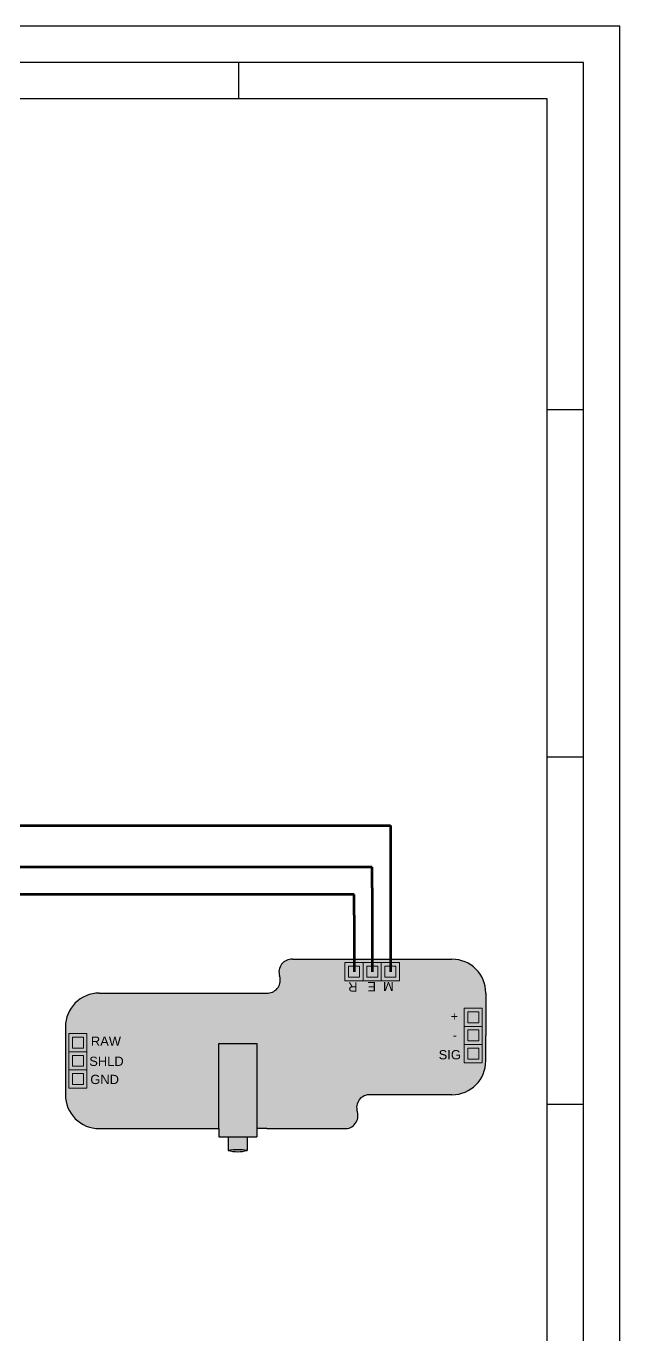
# Model space of a CAD drawing. Header units: millimetres. Extents: x 597 to 807, y 259 to 556.
# Drawn here: x 725 to 806.7, y 375.5 to 555.7 of the extents above; entities that cross this region are included whole.
import ezdxf

# ---------------------------------------------------------------- set-up
doc = ezdxf.new("R2010")
doc.units = ezdxf.units.MM
doc.styles.get("Standard").update_dxf_attribs({"font": 'arial.ttf'})

# ---------------------------------------------------------------- blocks, each defined once
blk = doc.blocks.new('I2C')
at = {"lineweight": 5}
for points in [[(-1.25, 0), (1.25, 0), (1.25, 2.5), (-1.25, 2.5)], [(-0.75, 0.5), (0.75, 0.5), (0.75, 2), (-0.75, 2)]]:
    blk.add_lwpolyline(points, close=True, dxfattribs=at)

msp = doc.modelspace()

# ---------------------------------------------------------------- hatches: boundary and pattern name
at = {"true_color": 0xcd2027}
h = msp.add_hatch(dxfattribs=at)
h.set_pattern_fill('AR-CONC', color=242)
h.set_pattern_definition([(49.99999999999999, (0, 0), (182.184668996004, -15.93908553890309), [19.05, -209.55]), (355, (0, 0), (-35.24342142496934, 191.0568452390351), [15.24, -167.64058417]), (100.4514447, (15.182007, -1.3282535), (146.9412470903533, 175.1177519121951), [16.1900088, -178.0902446]), (46.18420000000001, (0, 50.8), (271.0790408921299, -42.04232793272715), [28.575, -314.325]), (96.63555760999996, (22.5899, 47.2965), (237.404134051503, 247.4261245977215), [24.28502314, -267.13560816]), (351.1841511700001, (0, 50.8), (237.404134064977, 247.4261245855326), [22.85996707, -251.45973192]), (21, (25.4, 38.1), (151.6143912691325, -102.2651981870876), [19.05, -209.55]), (326.0000000000001, (25.4, 38.1), (61.80202834764707, 184.1879661223193), [15.24, -167.64]), (71.45144499999999, (38.0345326, 29.5779001), (213.4164192787161, 81.92276888590524), [16.1900088, -178.0899376]), (37.50000000000001, (0, 0), (3.088603250591817, 84.55503887315311), [0, -165.608, 0, -170.18, 0, -168.275]), (7.499999999999999, (0, 0), (66.81966251030575, 100.1805748181195), [0, -97.02799999999999, 0, -161.798, 0, -64.135]), (327.5, (-56.642, 0), (135.5905951668714, -5.728743992673444), [0, -63.5, 0, -198.12, 0, -262.89]), (317.5, (-82.042, 0), (148.129181386018, 25.42649103333303), [0, -82.55, 0, -131.572, 0, -186.69])])
h.paths.add_polyline_path([(756.6998511729316, 407.3193954156145), (756.6998511729316, 403.8800171952304), (756.6998511729316, 402.7551433439293), (751.4774757196928, 402.7551433439293), (751.4774757196928, 403.880017195229), (751.4774757196928, 415.6095679949909), (756.6998511729316, 415.6095679949909)], flags=16)
edge = h.paths.add_edge_path()
edge.add_line((756.6998511729316, 403.8800171952304), (756.6998511729316, 402.7551433439291))
edge.add_line((756.6998511729316, 402.7551433439293), (751.4774757196928, 402.7551433439293))
edge.add_line((751.4774757196928, 402.7551433439293), (751.4774757196928, 403.880017195229))
edge.add_line((751.4774757196928, 403.880017195229), (735.0215139562974, 403.8800171952258))
edge.add_arc((735.0215139562965, 408.5476262628488), 4.667609067622948, 179.9999999999967, 270.000000000013, ccw=False)
edge.add_line((730.3539048886737, 408.5476262628491), (730.3539048886737, 413.2152353304733))
edge.add_line((730.3539048886737, 413.2152353304733), (730.3539048886737, 417.8828443980972))
edge.add_arc((735.0215139562974, 417.8828443980972), 4.667609067622948, 90, 180, ccw=False)
edge.add_line((735.0215139562974, 422.5504534657201), (758.253522572872, 422.5504534657201))
edge.add_arc((758.1636118803544, 424.326035179372), 1.777856674336875, 272.8988285257444, 378.2996346467715)
edge.add_arc((761.5395038439915, 425.4424808196925), 1.777856674336363, 87.10117147421641, 198.2996346468032, ccw=False)
edge.add_line((761.62941453651, 427.218062533344), (783.5697060491002, 427.218062533344))
edge.add_arc((783.5697060490988, 422.5504534657205), 4.667609067623403, -3.183231456205249e-12, 89.99999999998698, ccw=False)
edge.add_line((788.2373151167221, 422.5504534657203), (788.2373151167226, 421.3835511988146))
edge.add_line((788.2373151167226, 421.3835511988146), (788.2373151167226, 416.7159421311904))
edge.add_line((788.2373151167226, 416.7159421311904), (788.237315116724, 413.2152353304787))
edge.add_arc((783.5697060491007, 413.2152353304799), 4.667609067623403, 270, 359.999999999987, ccw=False)
edge.add_line((783.5697060491007, 408.5476262628563), (772.3221843651204, 408.5476262628563))
edge.add_arc((772.2322736726014, 406.7720445492049), 1.777856674336363, 87.10117147421644, 198.2996346468032)
edge.add_arc((768.8563817089657, 405.6555989088839), 1.777856674336363, -92.89882852579672, 18.299634646803213, ccw=False)
edge.add_line((768.7664710164463, 403.8800171952325), (758.0737011878364, 403.8800171952304))
edge.add_line((758.0737011878364, 403.8800171952304), (756.6998511729316, 403.8800171952304))
edge = h.paths.add_edge_path(flags=16)
edge.add_line((756.6998511729316, 407.3193954156145), (756.6998511729316, 403.8800171952304))
edge.add_line((756.6998511729316, 403.8800171952304), (758.0737011878364, 403.8800171952304))
edge.add_line((758.0737011878364, 403.8800171952304), (768.7664710164463, 403.8800171952325))
edge.add_arc((768.8563817089657, 405.6555989088839), 1.777856674336363, 267.1011714742033, 378.2996346468032)
edge.add_arc((772.2322736726014, 406.7720445492049), 1.777856674336363, 87.10117147421641, 198.2996346468032, ccw=False)
edge.add_line((772.3221843651204, 408.5476262628563), (783.5697060491007, 408.5476262628563))
edge.add_arc((783.5697060491007, 413.2152353304799), 4.667609067623403, 270, 359.999999999987)
edge.add_line((788.237315116724, 413.2152353304787), (788.2373151167226, 416.7159421311904))
edge.add_line((788.2373151167226, 416.7159421311904), (788.2373151167226, 421.3835511988146))
edge.add_line((788.2373151167226, 421.3835511988146), (788.2373151167221, 422.5504534657203))
edge.add_arc((783.5697060490988, 422.5504534657205), 4.667609067623403, 359.9999999999968, 449.999999999987)
edge.add_line((783.5697060491002, 427.218062533344), (761.62941453651, 427.218062533344))
edge.add_arc((761.5395038439915, 425.4424808196925), 1.777856674336363, 87.10117147421644, 198.2996346468032)
edge.add_arc((758.1636118803544, 424.326035179372), 1.777856674336875, -87.10117147425558, 18.299634646771494, ccw=False)
edge.add_line((758.253522572872, 422.5504534657201), (735.0215139562974, 422.5504534657201))
edge.add_arc((735.0215139562974, 417.8828443980972), 4.667609067622948, 90, 180)
edge.add_line((730.3539048886737, 417.8828443980972), (730.3539048886737, 413.2152353304733))
edge.add_line((730.3539048886737, 413.2152353304733), (730.3539048886737, 408.5476262628491))
edge.add_arc((735.0215139562965, 408.5476262628488), 4.667609067622948, 179.9999999999968, 270.000000000013)
edge.add_line((735.0215139562974, 403.8800171952258), (751.4774757196928, 403.880017195229))
edge.add_line((751.4774757196928, 403.880017195229), (751.4774757196928, 415.6095679949909))
edge.add_line((751.4774757196928, 415.6095679949909), (756.6998511729316, 415.6095679949909))
edge.add_line((756.6998511729316, 415.6095679949909), (756.6998511729316, 407.3193954156145))
h = msp.add_hatch(color=242, dxfattribs=at)
h.dxf.hatch_style = 1
edge = h.paths.add_edge_path()
edge.add_line((735.0215139562974, 422.5504534657201), (758.253522572872, 422.5504534657201))
edge.add_arc((758.1636118803544, 424.326035179372), 1.777856674336875, 272.8988285257444, 378.2996346467715)
edge.add_arc((761.5395038439915, 425.4424808196925), 1.777856674336363, 87.10117147421641, 198.2996346468032, ccw=False)
edge.add_line((761.62941453651, 427.218062533344), (783.5697060491002, 427.218062533344))
edge.add_arc((783.5697060490988, 422.5504534657205), 4.667609067623403, -3.183231456205249e-12, 89.99999999998698, ccw=False)
edge.add_line((788.2373151167221, 422.5504534657203), (788.2373151167226, 421.3835511988146))
edge.add_line((788.2373151167226, 421.3835511988146), (788.2373151167226, 416.7159421311904))
edge.add_line((788.2373151167226, 416.7159421311904), (788.237315116724, 413.2152353304787))
edge.add_arc((783.5697060491007, 413.2152353304799), 4.667609067623403, 270, 359.999999999987, ccw=False)
edge.add_line((783.5697060491007, 408.5476262628563), (772.3221843651204, 408.5476262628563))
edge.add_arc((772.2322736726014, 406.7720445492049), 1.777856674336363, 87.10117147421644, 198.2996346468032)
edge.add_arc((768.8563817089657, 405.6555989088839), 1.777856674336363, -92.89882852579672, 18.299634646803213, ccw=False)
edge.add_line((768.7664710164463, 403.8800171952325), (758.0737011878364, 403.8800171952304))
edge.add_line((758.0737011878364, 403.8800171952304), (756.6998511729316, 403.8800171952304))
edge.add_line((756.6998511729316, 403.8800171952304), (756.6998511729316, 407.3193954156145))
edge.add_line((756.6998511729316, 407.3193954156145), (756.6998511729316, 415.6095679949909))
edge.add_line((756.6998511729316, 415.6095679949909), (751.4774757196928, 415.6095679949909))
edge.add_line((751.4774757196928, 415.6095679949909), (751.4774757196928, 403.880017195229))
edge.add_line((751.4774757196928, 403.880017195229), (735.0215139562974, 403.8800171952258))
edge.add_arc((735.0215139562965, 408.5476262628488), 4.667609067622948, 179.9999999999967, 270.000000000013, ccw=False)
edge.add_line((730.3539048886737, 408.5476262628491), (730.3539048886737, 413.2152353304733))
edge.add_line((730.3539048886737, 413.2152353304733), (730.3539048886737, 417.8828443980972))
edge.add_arc((735.0215139562974, 417.8828443980972), 4.667609067622948, 90, 180, ccw=False)
at = {"true_color": 0x000000}
h = msp.add_hatch(color=18, dxfattribs=at)
h.dxf.hatch_style = 1
edge = h.paths.add_edge_path()
edge.add_line((756.6998511729316, 407.3193954156145), (756.6998511729316, 403.8800171952304))
edge.add_line((754.0886634463122, 402.7551433439291), (756.6998511729316, 402.7551433439291))
edge.add_line((754.0886634463122, 402.7551433439291), (751.4774757196928, 402.7551433439291))
edge.add_line((751.4774757196928, 403.880017195229), (751.4774757196928, 415.6095679949908))
edge.add_line((751.4774757196928, 415.6095679949909), (756.6998511729316, 415.6095679949909))
edge.add_line((756.6998511729316, 415.6095679949909), (756.6998511729316, 407.3193954156146))
edge = h.paths.add_edge_path()
edge.add_arc((754.0886634463118, 390.713838482581), 10.26173860820918, 82.69048642233452, 97.30951357766017)
edge.add_arc((754.0886634463122, 405.3479677747742), 4.643122905213068, 253.6688349711218, 286.3311650288782)
edge = h.paths.add_edge_path()
edge.add_line((755.3942573096219, 402.7551433439291), (755.3942573096219, 400.8921833346333))
edge.add_line((752.7830695830025, 402.7551433439291), (752.7830695830025, 400.8921833346334))
h = msp.add_hatch(color=18, dxfattribs=at)
h.dxf.hatch_style = 1
h.paths.add_polyline_path([(751.4774757196928, 415.6095679949909), (756.6998511729316, 415.6095679949909), (756.6998511729316, 407.3193954156145), (756.6998511729316, 403.8800171952304), (756.6998511729316, 402.7551433439293), (751.4774757196928, 402.7551433439293), (751.4774757196928, 403.880017195229)])
h = msp.add_hatch(color=18, dxfattribs=at)
h.dxf.hatch_style = 1
edge = h.paths.add_edge_path()
edge.add_line((752.7830695830025, 402.7551433439291), (755.3942573096219, 402.7551433439291))
edge.add_line((755.3942573096219, 402.7551433439291), (755.3942573096219, 400.8921833346333))
edge.add_arc((754.0886634463118, 390.713838482581), 10.26173860820918, 82.69048642233452, 97.30951357766017)
edge.add_line((752.7830695830025, 400.8921833346334), (752.7830695830025, 402.7551433439291))

# ---------------------------------------------------------------- linework, layer by layer
for p, q in [((806.6855353638864, 555.7043999811567), (596.6855353638864, 555.7043999811567)), ((806.6855353638864, 258.7043999811571), (806.6855353638864, 555.7043999811567)), ((801.6855353638864, 550.7043999811567), (611.6647855472872, 550.7043999811567)), ((754.1803604555869, 550.7043999811567), (754.1803604555869, 545.7043999811567)), ((801.6855353638864, 268.704399981156), (801.6855353638864, 550.7043999811567)), ((796.6855353638864, 545.7049091043173), (616.6647855472872, 545.7049091043173)), ((796.6855353638864, 268.7043999811573), (796.6855353638864, 545.7049091043173)), ((801.6855353638864, 502.8710545427375), (796.6855353638864, 502.8710545427375)), ((801.6855353638864, 455.0378545427374), (796.6855353638864, 455.0378545427374)), ((761.62941453651, 427.218062533344), (783.5697060491002, 427.218062533344)), ((735.0215139562974, 422.5504534657201), (758.253522572872, 422.5504534657201)), ((788.2373151167221, 422.5504534657203), (788.2373151167226, 421.3835511988146)), ((788.2373151167226, 421.3835511988146), (788.2373151167226, 416.7159421311904)), ((730.3539048886737, 417.8828443980972), (730.3539048886737, 413.2152353304733)), ((788.237315116724, 413.2152353304787), (788.2373151167226, 416.7159421311904)), ((751.4774757196928, 415.6095679949909), (756.6998511729316, 415.6095679949909)), ((751.4774757196928, 403.880017195229), (751.4774757196928, 415.6095679949909)), ((756.6998511729316, 415.6095679949909), (756.6998511729316, 407.3193954156145)), ((730.3539048886737, 413.2152353304733), (730.3539048886737, 408.5476262628491)), ((756.6998511729316, 407.3193954156145), (756.6998511729316, 403.8800171952304)), ((783.5697060491007, 408.5476262628563), (772.3221843651204, 408.5476262628563)), ((801.6855353638864, 407.2046545427372), (796.6855353638864, 407.2046545427372)), ((735.0215139562974, 403.8800171952258), (751.4774757196928, 403.880017195229)), ((751.4774757196928, 403.880017195229), (751.4774757196928, 402.7551433439293)), ((758.0737011878364, 403.8800171952304), (756.6998511729316, 403.8800171952304)), ((756.6998511729316, 403.8800171952304), (756.6998511729316, 402.7551433439291)), ((758.0737011878364, 403.8800171952304), (768.7664710164463, 403.8800171952325)), ((751.4774757196928, 402.7551433439293), (756.6998511729316, 402.7551433439293)), ((752.7830695830025, 402.7551433439291), (752.7830695830025, 400.8921833346334)), ((755.3942573096219, 402.7551433439291), (755.3942573096219, 400.8921833346333))]:
    msp.add_line(p, q)
at = {"color": 5, "lineweight": 100}
for p, q in [((691.1994177987608, 445.6201240777314), (775.0995602928051, 445.6201240777314)), ((775.0995602928051, 445.6201240777314), (775.0995602928051, 442.0438038713963)), ((775.0995602928051, 442.0438038713963), (775.0995602928051, 425.4880625333438))]:
    msp.add_line(p, q, dxfattribs=at)
at = {"lineweight": 100}
for p, q in [((772.5995602928051, 439.8972526869225), (688.6994177987608, 439.8972526869225)), ((772.5995602928051, 437.0489528183369), (772.5995602928051, 439.8972526869225)), ((772.5995602928051, 437.0489528183369), (772.5995602928051, 425.4880625333438))]:
    msp.add_line(p, q, dxfattribs=at)
at = {"color": 32, "lineweight": 100, "true_color": 0xcd6928}
for p, q in [((770.0995602928051, 436.1365094958037), (686.1994177987608, 436.1365094958037)), ((770.0995602928051, 433.290429251694), (770.0995602928051, 436.1365094958037)), ((770.0995602928051, 433.290429251694), (770.0995602928051, 425.488062533344))]:
    msp.add_line(p, q, dxfattribs=at)
for centre, radius, start, end in [((761.5395038439915, 425.4424808196925), 1.777856674336363, 87.10117147421644, 198.2996346468032), ((783.5697060490988, 422.5504534657205), 4.667609067623403, 359.9999999999968, 89.99999999998697), ((758.1636118803544, 424.326035179372), 1.777856674336875, 272.8988285257444, 18.29963464677149), ((735.0215139562974, 417.8828443980972), 4.667609067622948, 90, 180), ((783.5697060491007, 413.2152353304799), 4.667609067623403, 270, 359.999999999987), ((735.0215139562965, 408.5476262628488), 4.667609067622948, 179.9999999999968, 270.000000000013), ((772.2322736726014, 406.7720445492049), 1.777856674336363, 87.10117147421644, 198.2996346468032), ((768.8563817089657, 405.6555989088839), 1.777856674336363, 267.1011714742033, 18.29963464680316), ((754.0886634463118, 390.713838482581), 10.26173860820918, 82.6904864223333, 97.30951357765356), ((754.0886634463122, 405.3479677747742), 4.643122905213068, 253.6688349711187, 286.3311650288813)]:
    msp.add_arc(centre, radius, start, end)

# ---------------------------------------------------------------- block references
at = {"lineweight": 5, "xscale": -1}
for p, rotation in [((768.8495602928051, 425.488062533344), 270), ((771.3495602928051, 425.488062533344), 270), ((773.8495602928051, 425.488062533344), 270), ((786.5080248465979, 420.4659421311904), 180), ((732.0831951587984, 416.9652353304733), 180), ((786.5080248465979, 417.9659421311904), 180), ((786.5080248465979, 415.4659421311904), 180), ((732.0831951587984, 414.4652353304733), 180), ((732.0831951587984, 411.9652353304733), 180)]:
    msp.add_blockref('I2C', p, dxfattribs=dict(at, rotation=rotation))

# ---------------------------------------------------------------- texts
for s, p in [('R', (770.5714426060185, 424.0221748917757)), ('E', (773.1258879330408, 424.0780160676587)), ('M', (775.578309916189, 424.0908891113177))]:
    msp.add_text(s, height=1.273324303994741, rotation=180).set_placement(p)
for s, p in [('+', (783.3821024758786, 418.707488535662)), ('RAW', (733.8660936438187, 415.2916066665185)), ('-', (783.666809710076, 416.1363863190732)), ('SIG', (781.744780398984, 413.4230796693105)), ('SHLD', (733.6436009696276, 412.5207235547492)), ('GND', (733.7826640006037, 410.0207235547492))]:
    msp.add_text(s, height=1.273324303994741).set_placement(p)

doc.saveas('drawing.dxf')
